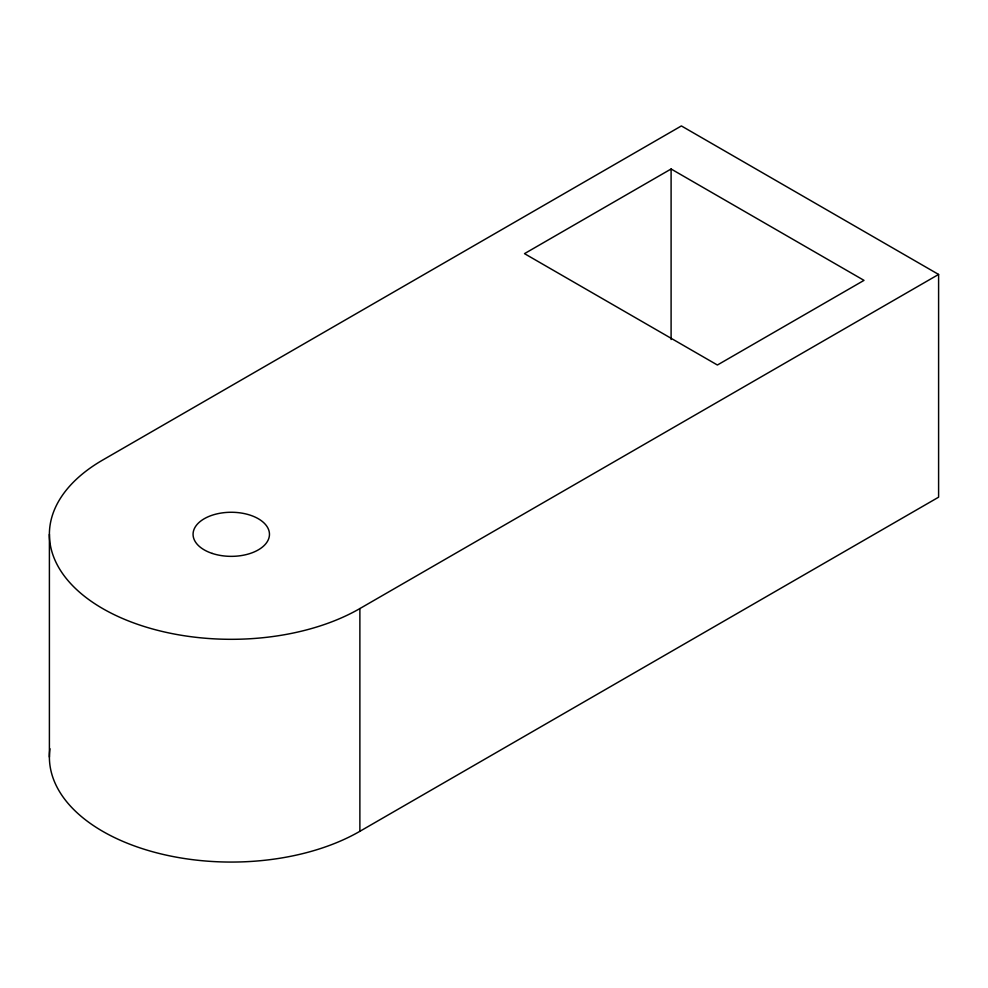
<?xml version="1.0" encoding="UTF-8"?>
<svg xmlns="http://www.w3.org/2000/svg" width="988" height="988" viewBox="0 0 988 988"><rect width="100%" height="100%" fill="white"/><g stroke="black" fill="none" stroke-linecap="round" stroke-linejoin="round"><path stroke-width="1.48" d="M671.099 168.997L524.492 253.644L717.399 365.017L864.006 280.37L671.099 168.997L671.099 339.526M938.6 274.442L681.387 125.933L102.666 460.062A181.878 105 0 0 0 102.666 608.559A181.878 105 0 0 0 359.879 608.559L938.6 274.442L938.6 497.186L359.879 831.303A181.878 105 0 0 1 155.079 852.409A181.878 105 0 0 1 49.968 748.756M359.879 608.559L359.879 831.303M49.4 534.31L49.4 757.055M212.173 553.404A38.199 22.045 0 0 0 269.465 534.31A38.199 22.045 0 0 0 212.173 515.217A38.199 22.045 0 0 0 212.173 553.404"/></g></svg>
